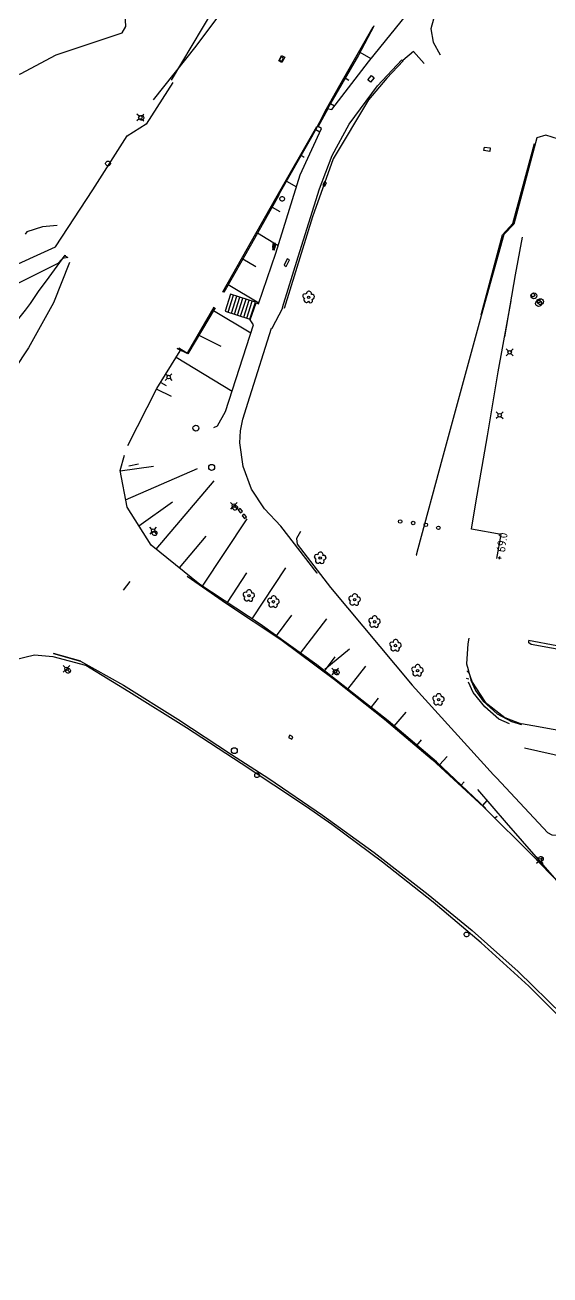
# Model space of a CAD drawing. Header units: metres. Extents: x 152530 to 152967, y 6408371 to 6408801.
# Drawn here: x 152705.6 to 152794, y 6408370.9 to 6408581.5 of the extents above; entities that cross this region are included whole.
import ezdxf
from ezdxf.enums import TextEntityAlignment as Align

# ---------------------------------------------------------------- set-up
doc = ezdxf.new("R2010")
doc.units = ezdxf.units.M
for name, color, linetype in [('M-BEF-BELYSNINGSSTOLPE', 4, 'Continuous'), ('M-BEF-BRUNNAR-VA', 4, 'Continuous'), ('M-BEF-MUR', 4, 'Continuous'), ('M-BEF-NIVÅ', 4, 'Continuous'), ('M-BEF-NIVÅKURVA-PRIMÄR-1.0M', 12, 'Continuous'), ('M-BEF-OPTO-INFO', 4, 'Continuous'), ('M-BEF-STAKET', 4, 'STAKET'), ('M-BEF-VÄGKANTSTÖD', 1, 'Continuous'), ('OLD-M-BEF-BELYSNINGSSTOLPE', 7, 'Continuous'), ('OLD-M-BEF-BRUNNAR-INMÄTT', 7, 'Continuous'), ('OLD-M-BEF-BRUNNAR-VA', 7, 'Continuous'), ('OLD-M-BEF-BÄCK', 7, 'Continuous'), ('OLD-M-BEF-ELSKÅP', 7, 'Continuous'), ('OLD-M-BEF-MARKLINJE', 7, 'Continuous'), ('OLD-M-BEF-MUR', 7, 'Continuous'), ('OLD-M-BEF-SLÄNT', 7, 'Continuous'), ('OLD-M-BEF-STAKET', 7, 'Continuous'), ('OLD-M-BEF-TELESKÅP', 7, 'Continuous'), ('OLD-M-BEF-TRAPPA', 7, 'Continuous'), ('OLD-M-BEF-TRÄD', 7, 'Continuous'), ('OLD-M-BEF-VÄGKANT', 7, 'Continuous'), ('OLD-M-BEF-VÄGMARKERING', 7, 'Continuous'), ('OLD-M-BEF-VÄGRÄCKE', 7, 'Continuous')]:
    doc.layers.add(name, color=color, linetype=linetype)
doc.styles.add('ISO', font='iso8', dxfattribs={"height": 2.5})
doc.linetypes.add('STAKET', pattern='A,7,[134,morastr.shx,S=0.8,R=0,X=0,Y=0],0.6,[134,morastr.shx,S=0.8,R=0,X=0,Y=0],1', length=8.6)

# ---------------------------------------------------------------- blocks, each defined once
blk = doc.blocks.new('PRI_T_BRUNN')
blk.add_circle((0, 0), 0.3)
blk = doc.blocks.new('PRI_NIVÅ_HÖJDPUNKT_ISM')
for p, q in [((-0.25, 0), (0.25, 0)), ((0, 0.25), (0, -0.25))]:
    blk.add_line(p, q)
blk = doc.blocks.new('PRI_L_BELYS')
for points in [[(-0.21, 0.21, 0), (-0.57, 0.57, 0)], [(0.21, 0.21, 0), (0.57, 0.57, 0)], [(-0.21, -0.21, 0), (-0.57, -0.57, 0)], [(0.21, -0.21, 0), (0.57, -0.57, 0)]]:
    blk.add_polyline3d(points)
blk.add_circle((0, 0), 0.3)
blk = doc.blocks.new('BRUNN')
at = {"linetype": 'Continuous'}
blk.add_circle((0, 0), 0.5, dxfattribs=at)
blk = doc.blocks.new('PRI_T_SKÅP')
blk.add_lwpolyline([(-0.6, -0.2), (0.6, -0.2), (0.6, 0.2), (-0.6, 0.2)], close=True)
blk = doc.blocks.new('PRI_T_RÄNNSTEN')
blk.add_lwpolyline([(-0.5, 0.3), (0.5, 0.3), (0.5, -0.3), (-0.5, -0.3)], close=True)
blk = doc.blocks.new('PRI_M_LÖVTRÄD')
blk.add_circle((0, 0), 0.2)
for centre, radius, start, end in [((-0.601762, 0.206006), 0.384732, 57.341651, 261.23001), ((0.047722, 0.56156), 0.443002, 345.022908, 184.096476), ((0.585988, 0.07036), 0.392534, 269.444378, 106.321877), ((-0.395828, -0.476108), 0.401424, 131.233971, 330.911027), ((0.306072, -0.564084), 0.367104, 196.976003, 41.224955)]:
    blk.add_arc(centre, radius, start, end)
blk = doc.blocks.new('REKTANGEL')
for p, q in [((-0.5, 0.35), (-0.5, -0.35)), ((0.5, 0.35), (-0.5, 0.35)), ((0.5, -0.35), (0.5, 0.35)), ((-0.5, -0.35), (0.5, -0.35))]:
    blk.add_line(p, q)
blk = doc.blocks.new('LÖVTRÄD')
blk.add_circle((0, 0), 0.2)
for centre, radius, start, end in [((-0.601762, 0.206006), 0.384732, 57.341651, 261.23001), ((0.047722, 0.56156), 0.443002, 345.022908, 184.096476), ((0.585988, 0.07036), 0.392534, 269.444378, 106.321877), ((-0.395828, -0.476108), 0.401424, 131.233971, 330.911027), ((0.306072, -0.564084), 0.367104, 196.976003, 41.224955)]:
    blk.add_arc(centre, radius, start, end)

msp = doc.modelspace()

# ---------------------------------------------------------------- linework, layer by layer
at = {"layer": 'M-BEF-MUR'}
for points in [[(152780.05, 6408472.62), (152780.23, 6408472.68), (152780.87, 6408470.79), (152783.09, 6408467.37), (152786.41, 6408464.81), (152789.16, 6408463.74), (152789.1, 6408463.65), (152788.91, 6408463.84)], [(152780.35, 6408472.32), (152780.05, 6408472.62)]]:
    msp.add_lwpolyline(points, dxfattribs=at)
at = {"layer": 'M-BEF-NIVÅKURVA-PRIMÄR-1.0M', "lineweight": -3}
for points in [[(152627.18, 6408574.4), (152629.04, 6408575.58), (152632.95, 6408575.06), (152636.93, 6408575.07), (152643.69, 6408575.64), (152649.16, 6408577.48), (152652.56, 6408578.11), (152664.24, 6408578.12), (152666.38, 6408577.6), (152669.85, 6408575.73), (152677.32, 6408566.87), (152680.49, 6408564.64), (152681.8, 6408564.58), (152683.91, 6408565.13), (152694.53, 6408570.45), (152704.79, 6408573.26), (152710.83, 6408576.42), (152721.95, 6408580.15), (152722.54, 6408581.21), (152722.42, 6408583.3)], [(152710.97, 6408547.68), (152708.5, 6408547.47), (152705.9, 6408546.62), (152705.6, 6408546.22)], [(152780.35, 6408471.29), (152780.31, 6408471.29), (152779.97, 6408471.38)]]:
    msp.add_lwpolyline(points, dxfattribs=at)
at = {"layer": 'M-BEF-OPTO-INFO'}
for p, q in [((152724.77, 6408565.9), (152724.82, 6408566.02)), ((152724.77, 6408565.77), (152724.77, 6408565.9)), ((152724.81, 6408565.65), (152724.77, 6408565.77)), ((152724.89, 6408565.55), (152724.81, 6408565.65)), ((152724.82, 6408566.02), (152724.89, 6408566.12)), ((152724.89, 6408566.12), (152724.99, 6408566.19)), ((152724.99, 6408565.48), (152724.89, 6408565.55)), ((152724.99, 6408566.19), (152725.11, 6408566.23)), ((152725.11, 6408565.44), (152724.99, 6408565.48)), ((152725.11, 6408566.23), (152725.23, 6408566.23)), ((152725.23, 6408565.44), (152725.11, 6408565.44)), ((152725.23, 6408566.23), (152725.35, 6408566.19)), ((152725.35, 6408565.48), (152725.23, 6408565.44)), ((152725.35, 6408566.19), (152725.45, 6408566.12)), ((152725.45, 6408565.55), (152725.35, 6408565.48)), ((152725.45, 6408566.12), (152725.53, 6408566.02)), ((152725.53, 6408565.65), (152725.45, 6408565.55)), ((152725.53, 6408566.02), (152725.57, 6408565.9)), ((152725.57, 6408565.77), (152725.53, 6408565.65)), ((152725.57, 6408565.9), (152725.57, 6408565.77)), ((152719.15, 6408558.21), (152719.2, 6408558.33)), ((152719.15, 6408558.09), (152719.15, 6408558.21)), ((152719.19, 6408557.97), (152719.15, 6408558.09)), ((152719.27, 6408557.87), (152719.19, 6408557.97)), ((152719.2, 6408558.33), (152719.27, 6408558.43)), ((152719.27, 6408558.43), (152719.37, 6408558.51)), ((152719.37, 6408557.79), (152719.27, 6408557.87)), ((152719.37, 6408558.51), (152719.49, 6408558.55)), ((152719.49, 6408557.75), (152719.37, 6408557.79)), ((152719.49, 6408558.55), (152719.61, 6408558.55)), ((152719.61, 6408557.75), (152719.49, 6408557.75)), ((152719.61, 6408558.55), (152719.73, 6408558.51)), ((152719.73, 6408557.79), (152719.61, 6408557.75)), ((152719.73, 6408558.51), (152719.83, 6408558.43)), ((152719.83, 6408557.87), (152719.73, 6408557.79)), ((152719.83, 6408558.43), (152719.91, 6408558.33)), ((152719.91, 6408557.97), (152719.83, 6408557.87)), ((152719.91, 6408558.33), (152719.95, 6408558.21)), ((152719.95, 6408558.09), (152719.91, 6408557.97)), ((152719.95, 6408558.21), (152719.95, 6408558.09)), ((152748.6, 6408552.48), (152748.71, 6408552.55)), ((152748.71, 6408552.55), (152748.83, 6408552.59)), ((152748.83, 6408552.59), (152748.95, 6408552.59)), ((152748.95, 6408552.59), (152749.07, 6408552.55)), ((152748.49, 6408552.26), (152748.53, 6408552.38)), ((152748.49, 6408552.14), (152748.49, 6408552.26)), ((152748.53, 6408552.01), (152748.49, 6408552.14)), ((152748.53, 6408552.38), (152748.6, 6408552.48)), ((152748.6, 6408551.91), (152748.53, 6408552.01)), ((152748.7, 6408551.84), (152748.6, 6408551.91)), ((152748.82, 6408551.8), (152748.7, 6408551.84)), ((152748.95, 6408551.8), (152748.82, 6408551.8)), ((152749.07, 6408551.84), (152748.95, 6408551.8)), ((152749.07, 6408552.55), (152749.17, 6408552.48)), ((152749.17, 6408551.91), (152749.07, 6408551.84)), ((152749.17, 6408552.48), (152749.24, 6408552.38)), ((152749.24, 6408552.01), (152749.17, 6408551.91)), ((152749.24, 6408552.38), (152749.28, 6408552.26)), ((152749.28, 6408552.13), (152749.24, 6408552.01)), ((152749.28, 6408552.26), (152749.28, 6408552.13)), ((152740.58, 6408500.24), (152740.63, 6408500.36)), ((152740.58, 6408500.12), (152740.58, 6408500.24)), ((152740.6, 6408499.99), (152740.58, 6408500.12)), ((152740.67, 6408499.89), (152740.6, 6408499.99)), ((152740.63, 6408500.36), (152740.71, 6408500.45)), ((152740.71, 6408500.45), (152740.82, 6408500.52)), ((152740.82, 6408500.52), (152740.94, 6408500.54)), ((152740.94, 6408500.54), (152741.07, 6408500.53)), ((152741.07, 6408500.53), (152741.19, 6408500.49)), ((152741.19, 6408500.49), (152741.28, 6408500.4)), ((152741.31, 6408499.93), (152741.23, 6408499.84)), ((152741.28, 6408500.4), (152741.35, 6408500.29)), ((152741.36, 6408500.05), (152741.31, 6408499.93)), ((152741.35, 6408500.29), (152741.37, 6408500.17)), ((152741.37, 6408500.17), (152741.36, 6408500.05)), ((152740.76, 6408499.8), (152740.67, 6408499.89)), ((152740.88, 6408499.76), (152740.76, 6408499.8)), ((152741, 6408499.75), (152740.88, 6408499.76)), ((152741.12, 6408499.77), (152741, 6408499.75)), ((152741.23, 6408499.84), (152741.12, 6408499.77)), ((152727, 6408495.83), (152727.01, 6408495.95)), ((152727.03, 6408495.71), (152727, 6408495.83)), ((152727.01, 6408495.95), (152727.06, 6408496.07)), ((152727.1, 6408495.6), (152727.03, 6408495.71)), ((152727.06, 6408496.07), (152727.14, 6408496.16)), ((152727.14, 6408496.16), (152727.25, 6408496.23)), ((152727.25, 6408496.23), (152727.37, 6408496.26)), ((152727.37, 6408496.26), (152727.5, 6408496.25)), ((152727.5, 6408496.25), (152727.61, 6408496.2)), ((152727.61, 6408496.2), (152727.71, 6408496.12)), ((152727.71, 6408496.12), (152727.77, 6408496.01)), ((152727.79, 6408495.76), (152727.74, 6408495.65)), ((152727.77, 6408496.01), (152727.8, 6408495.89)), ((152727.8, 6408495.89), (152727.79, 6408495.76)), ((152727.19, 6408495.52), (152727.1, 6408495.6)), ((152727.31, 6408495.47), (152727.19, 6408495.52)), ((152727.43, 6408495.46), (152727.31, 6408495.47)), ((152727.55, 6408495.49), (152727.43, 6408495.46)), ((152727.66, 6408495.55), (152727.55, 6408495.49)), ((152727.74, 6408495.65), (152727.66, 6408495.55)), ((152712.43, 6408472.75), (152712.47, 6408472.87)), ((152712.43, 6408472.62), (152712.43, 6408472.75)), ((152712.47, 6408472.5), (152712.43, 6408472.62)), ((152712.47, 6408472.87), (152712.54, 6408472.97)), ((152712.54, 6408472.97), (152712.64, 6408473.04)), ((152712.64, 6408473.04), (152712.76, 6408473.08)), ((152712.76, 6408473.08), (152712.89, 6408473.08)), ((152712.89, 6408473.08), (152713.01, 6408473.04)), ((152713.01, 6408473.04), (152713.11, 6408472.97)), ((152713.11, 6408472.97), (152713.18, 6408472.87)), ((152713.18, 6408472.87), (152713.22, 6408472.75)), ((152713.22, 6408472.62), (152713.18, 6408472.5)), ((152713.22, 6408472.75), (152713.22, 6408472.62)), ((152757.69, 6408472.47), (152757.73, 6408472.59)), ((152757.73, 6408472.59), (152757.8, 6408472.69)), ((152757.8, 6408472.69), (152757.9, 6408472.76)), ((152757.9, 6408472.76), (152758.02, 6408472.8)), ((152758.02, 6408472.8), (152758.15, 6408472.8)), ((152758.15, 6408472.8), (152758.27, 6408472.76)), ((152758.27, 6408472.76), (152758.37, 6408472.69)), ((152758.37, 6408472.69), (152758.44, 6408472.59)), ((152758.44, 6408472.59), (152758.48, 6408472.47)), ((152712.54, 6408472.4), (152712.47, 6408472.5)), ((152712.64, 6408472.33), (152712.54, 6408472.4)), ((152712.76, 6408472.29), (152712.64, 6408472.33)), ((152712.89, 6408472.29), (152712.76, 6408472.29)), ((152713.01, 6408472.33), (152712.89, 6408472.29)), ((152713.11, 6408472.4), (152713.01, 6408472.33)), ((152713.18, 6408472.5), (152713.11, 6408472.4)), ((152757.69, 6408472.34), (152757.69, 6408472.47)), ((152757.73, 6408472.22), (152757.69, 6408472.34)), ((152757.8, 6408472.12), (152757.73, 6408472.22)), ((152757.9, 6408472.05), (152757.8, 6408472.12)), ((152758.02, 6408472.01), (152757.9, 6408472.05)), ((152758.14, 6408472.01), (152758.02, 6408472.01)), ((152758.26, 6408472.05), (152758.14, 6408472.01)), ((152758.37, 6408472.12), (152758.26, 6408472.05)), ((152758.44, 6408472.22), (152758.37, 6408472.12)), ((152758.48, 6408472.34), (152758.44, 6408472.22)), ((152758.48, 6408472.47), (152758.48, 6408472.34)), ((152744.26, 6408455.11), (152744.29, 6408455.24)), ((152744.27, 6408454.99), (152744.26, 6408455.11)), ((152744.31, 6408454.88), (152744.27, 6408454.99)), ((152744.29, 6408455.24), (152744.35, 6408455.34)), ((152744.39, 6408454.78), (152744.31, 6408454.88)), ((152744.35, 6408455.34), (152744.45, 6408455.42)), ((152744.5, 6408454.71), (152744.39, 6408454.78)), ((152744.45, 6408455.42), (152744.57, 6408455.47)), ((152744.62, 6408454.68), (152744.5, 6408454.71)), ((152744.57, 6408455.47), (152744.69, 6408455.48)), ((152744.74, 6408454.69), (152744.62, 6408454.68)), ((152744.69, 6408455.48), (152744.81, 6408455.45)), ((152744.86, 6408454.74), (152744.74, 6408454.69)), ((152744.81, 6408455.45), (152744.92, 6408455.38)), ((152744.96, 6408454.82), (152744.86, 6408454.74)), ((152744.92, 6408455.38), (152745, 6408455.28)), ((152745.02, 6408454.92), (152744.96, 6408454.82)), ((152745, 6408455.28), (152745.05, 6408455.17)), ((152745.05, 6408455.04), (152745.02, 6408454.92)), ((152745.05, 6408455.17), (152745.05, 6408455.04)), ((152792.08, 6408441.04), (152792.12, 6408441.16)), ((152792.08, 6408440.92), (152792.08, 6408441.04)), ((152792.12, 6408441.16), (152792.19, 6408441.27)), ((152792.19, 6408441.27), (152792.3, 6408441.34)), ((152792.3, 6408441.34), (152792.42, 6408441.38)), ((152792.42, 6408441.38), (152792.54, 6408441.38)), ((152792.54, 6408441.38), (152792.66, 6408441.34)), ((152792.66, 6408441.34), (152792.76, 6408441.26)), ((152792.76, 6408441.26), (152792.83, 6408441.16)), ((152792.83, 6408441.16), (152792.87, 6408441.04)), ((152792.87, 6408441.04), (152792.87, 6408440.92)), ((152792.12, 6408440.8), (152792.08, 6408440.92)), ((152792.19, 6408440.7), (152792.12, 6408440.8)), ((152792.29, 6408440.63), (152792.19, 6408440.7)), ((152792.41, 6408440.59), (152792.29, 6408440.63)), ((152792.54, 6408440.58), (152792.41, 6408440.59)), ((152792.66, 6408440.62), (152792.54, 6408440.58)), ((152792.76, 6408440.7), (152792.66, 6408440.62)), ((152792.83, 6408440.8), (152792.76, 6408440.7)), ((152792.87, 6408440.92), (152792.83, 6408440.8)), ((152779.56, 6408428.34), (152779.6, 6408428.46)), ((152779.56, 6408428.21), (152779.56, 6408428.34)), ((152779.6, 6408428.46), (152779.68, 6408428.56)), ((152779.68, 6408428.56), (152779.78, 6408428.63)), ((152779.78, 6408428.63), (152779.9, 6408428.67)), ((152779.9, 6408428.67), (152780.02, 6408428.67)), ((152780.02, 6408428.67), (152780.14, 6408428.63)), ((152780.14, 6408428.63), (152780.24, 6408428.56)), ((152780.24, 6408428.56), (152780.32, 6408428.46)), ((152780.32, 6408428.46), (152780.36, 6408428.34)), ((152780.36, 6408428.34), (152780.36, 6408428.21)), ((152779.6, 6408428.09), (152779.56, 6408428.21)), ((152779.68, 6408427.99), (152779.6, 6408428.09)), ((152779.78, 6408427.92), (152779.68, 6408427.99)), ((152779.9, 6408427.88), (152779.78, 6408427.92)), ((152780.02, 6408427.88), (152779.9, 6408427.88)), ((152780.14, 6408427.92), (152780.02, 6408427.88)), ((152780.24, 6408427.99), (152780.14, 6408427.92)), ((152780.32, 6408428.09), (152780.24, 6408427.99)), ((152780.36, 6408428.21), (152780.32, 6408428.09))]:
    msp.add_line(p, q, dxfattribs=at)
at = {"layer": 'M-BEF-STAKET', "ltscale": 0.5, "flags": 128}
msp.add_lwpolyline([(152787.19, 6408463.76), (152785.4, 6408464.55), (152783.03, 6408466.59), (152781.07, 6408469.03), (152780.28, 6408470.79)], dxfattribs=at)
at = {"layer": 'M-BEF-VÄGKANTSTÖD'}
for points in [[(152786.39, 6408528.95), (152788.19, 6408539.36), (152789.4, 6408545.71)], [(152786.39, 6408528.95), (152788.19, 6408539.36), (152789.4, 6408545.71)], [(152780.79, 6408496.56), (152781.51, 6408500.99), (152783.48, 6408512.29), (152785.3, 6408523.04), (152787.49, 6408535.03)], [(152790.38, 6408477.84), (152795.15, 6408476.97), (152797.27, 6408489.49), (152799.24, 6408500.86), (152801.01, 6408510.6), (152802.1, 6408510.36), (152800.17, 6408499.3), (152798.37, 6408489.04), (152796.28, 6408476.85), (152801.2, 6408475.76), (152800.99, 6408475.43), (152800.52, 6408475.39), (152790.85, 6408477.09), (152790.42, 6408477.38), (152790.42, 6408477.71)], [(152789.18, 6408463.82), (152792.05, 6408463.31)], [(152792.05, 6408463.31), (152794.21, 6408462.92), (152803.73, 6408461.28)]]:
    msp.add_lwpolyline(points, dxfattribs=at)
for points in [[(152785.07, 6408491.62, 69.01), (152785.8, 6408495.62, 69.07), (152780.79, 6408496.56, 69.24)], [(152780.35, 6408478.2, 69.09), (152780.16, 6408477.25, 69.11), (152779.97, 6408473.88, 69.13), (152780.22, 6408472.91, 69.14), (152780.67, 6408471.11, 69.16), (152781.47, 6408469.36, 69.17), (152782.76, 6408467.56, 69.16), (152785.12, 6408465.44, 69.16), (152787.51, 6408464.16, 69.17), (152789.22, 6408463.66, 69.14)]]:
    msp.add_polyline3d(points, dxfattribs=at)
at = {"layer": 'OLD-M-BEF-BÄCK', "lineweight": -3}
msp.add_polyline3d([(152727.24, 6408568.87, 72.55), (152734.43, 6408577.88, 72.36), (152743.05, 6408589.52, 72.13), (152749.17, 6408598.71, 71.71)], dxfattribs=at)
at = {"layer": 'OLD-M-BEF-ELSKÅP'}
for points in [[(152747.52, 6408543.62), (152747.77, 6408544.67), (152747.56, 6408544.72), (152747.31, 6408543.67)], [(152747.76, 6408544.63), (152747.66, 6408543.96), (152747.31, 6408544.01), (152747.4, 6408544.68)], [(152747.66, 6408543.96), (152747.31, 6408544.01), (152747.26, 6408543.67), (152747.61, 6408543.62)]]:
    msp.add_lwpolyline(points, close=True, dxfattribs=at)
at = {"layer": 'OLD-M-BEF-MARKLINJE', "lineweight": -3}
for points, elevation in [([(152699.56, 6408472.33), (152703.71, 6408474.52), (152707.18, 6408475.38), (152710.27, 6408475.09)], 72.95), ([(152790.94, 6408441.7), (152783.15, 6408449.42)], 73.07), ([(152844.73, 6408382.27), (152834.77, 6408394.26), (152822.87, 6408407.77), (152812.88, 6408418.52), (152801.63, 6408430.8), (152794.08, 6408438.42), (152790.94, 6408441.7)], 72.17)]:
    msp.add_lwpolyline(points, dxfattribs=dict(at, elevation=elevation))
at = {"layer": 'OLD-M-BEF-MUR'}
for points in [[(152764.45, 6408581.23), (152764.36, 6408581.29), (152761.73, 6408576.4), (152756.54, 6408567.38), (152756.58, 6408567.36), (152754.91, 6408564.26), (152754.78, 6408564.29), (152753.83, 6408562.59), (152748.41, 6408553.02), (152748.32, 6408552.8), (152743.71, 6408544.63), (152739.04, 6408536.41)], [(152769.26, 6408575.43), (152769.18, 6408575.49), (152769.26, 6408575.43), (152766.53, 6408572.53), (152763.45, 6408568.86), (152757.47, 6408558.91), (152754, 6408549.15), (152749.21, 6408533.73)], [(152791.86, 6408562.48), (152791.8, 6408562.46), (152787.89, 6408547.93), (152786.24, 6408546.19), (152782.41, 6408532.49), (152775.87, 6408508.41), (152771.73, 6408493.23), (152771.46, 6408492.18), (152771.52, 6408492.14)], [(152737.61, 6408533.84), (152733, 6408526.05), (152731.25, 6408526.94), (152731.33, 6408527.06)]]:
    msp.add_lwpolyline(points, dxfattribs=at)
at = {"layer": 'OLD-M-BEF-SLÄNT', "lineweight": -3}
for points, elevation in [([(152762, 6408576.9), (152763.85, 6408575.82)], 72.54), ([(152759.52, 6408572.56), (152760.14, 6408572.19)], 72.52), ([(152757.03, 6408568.23), (152757.7, 6408567.83)], 72.5), ([(152754.55, 6408563.88), (152755.23, 6408563.48)], 72.49), ([(152752.09, 6408559.53), (152752.62, 6408559.22)], 72.48), ([(152749.63, 6408555.18), (152751.3, 6408554.2)], 72.47), ([(152747.19, 6408550.8), (152748.48, 6408550.03)], 72.48), ([(152744.73, 6408546.44), (152748.24, 6408544.35)], 72.5), ([(152742.27, 6408542.09), (152744.44, 6408540.79)], 72.53), ([(152739.8, 6408537.74), (152744.97, 6408534.65)], 72.56), ([(152737.34, 6408533.38), (152743.63, 6408529.63)], 72.59), ([(152734.86, 6408529.2), (152738.58, 6408527.35)], 72.67), ([(152731.01, 6408525.54), (152740.45, 6408519.81)], 73.11), ([(152728.46, 6408521.24), (152729.34, 6408520.76)], 73.2), ([(152721.6, 6408506.36), (152727.2, 6408507.18)], 73.35), ([(152722.52, 6408501.5), (152734.65, 6408506.74)], 73.43), ([(152727.69, 6408493.15), (152737.44, 6408504.69)], 73.58), ([(152724.76, 6408497.11), (152730.43, 6408501.13)], 73.49), ([(152735.49, 6408486.93), (152743, 6408498.29)], 73.42), ([(152731.58, 6408490.01), (152736.1, 6408495.38)], 73.49), ([(152743.84, 6408481.43), (152749.51, 6408490.05)], 73.39), ([(152739.67, 6408484.18), (152742.96, 6408489.17)], 73.26), ([(152747.94, 6408478.56), (152750.52, 6408482.06)], 73.31), ([(152751.99, 6408475.63), (152756.39, 6408481.46)], 73.23), ([(152756, 6408472.64), (152757.8, 6408475.04)], 73.26), ([(152759.94, 6408469.56), (152763, 6408473.48)], 73.29), ([(152763.88, 6408466.48), (152765.11, 6408468.07)], 73.3), ([(152767.78, 6408463.35), (152769.79, 6408465.73)], 73.27), ([(152771.6, 6408460.12), (152772.39, 6408461.06)], 73.22), ([(152775.4, 6408456.85), (152776.69, 6408458.24)], 73.16), ([(152779.03, 6408453.43), (152779.57, 6408454)], 73.11), ([(152782.67, 6408450), (152783.45, 6408450.83)], 73.04), ([(152785.11, 6408448.15), (152784.73, 6408447.85)], 72.98)]:
    msp.add_lwpolyline(points, dxfattribs=dict(at, elevation=elevation))
at = {"layer": 'OLD-M-BEF-SLÄNT'}
msp.add_lwpolyline([(152803.01, 6408457.33), (152796.94, 6408458.03), (152789.74, 6408459.66)], dxfattribs=at)
at = {"layer": 'OLD-M-BEF-STAKET', "ltscale": 0.5, "flags": 128}
for points in [[(152738.98, 6408536.46), (152738.92, 6408536.5), (152747.82, 6408552.29), (152754.71, 6408564.37), (152754.82, 6408564.37), (152756.37, 6408567.36), (152758.36, 6408570.92), (152764.21, 6408581.16)], [(152754.8, 6408489.16), (152754.78, 6408489.1), (152748.67, 6408497.06), (152745.89, 6408499.98), (152743.73, 6408503.29), (152742.3, 6408507.07), (152741.78, 6408511.11), (152741.89, 6408513.08), (152742.26, 6408515.09), (152743.43, 6408518.84), (152747.1, 6408530.4), (152747.2, 6408530.42), (152749.03, 6408533.8), (152748.97, 6408533.88), (152751.6, 6408542.44), (152755.16, 6408553.89), (152757.33, 6408559.48), (152760.17, 6408564.76), (152764.97, 6408571.24), (152769.04, 6408575.63)], [(152782.44, 6408532.67), (152782.39, 6408532.67), (152786.02, 6408546.13), (152787.77, 6408548.01), (152791.42, 6408561.49), (152791.57, 6408561.47)], [(152731.49, 6408527.1), (152732.95, 6408526.21), (152737.42, 6408533.92), (152737.45, 6408533.94)]]:
    msp.add_lwpolyline(points, dxfattribs=at)
at = {"layer": 'OLD-M-BEF-TELESKÅP'}
msp.add_lwpolyline([(152764.41, 6408572.55), (152763.78, 6408571.82), (152763.31, 6408572.22), (152763.94, 6408572.96)], close=True, dxfattribs=at)
at = {"layer": 'OLD-M-BEF-TRAPPA'}
for p, q in [((152739.81, 6408533.11), (152740.72, 6408535.97)), ((152740.33, 6408532.94), (152741.24, 6408535.81)), ((152740.85, 6408532.78), (152741.77, 6408535.64)), ((152741.37, 6408532.61), (152742.29, 6408535.47)), ((152741.89, 6408532.44), (152742.81, 6408535.3)), ((152742.42, 6408532.27), (152743.33, 6408535.14)), ((152742.94, 6408532.1), (152743.86, 6408534.97))]:
    msp.add_line(p, q, dxfattribs=at)
at = {"layer": 'OLD-M-BEF-TRAPPA', "flags": 128}
msp.add_lwpolyline([(152740.2, 6408536.14), (152739.28, 6408533.28), (152743.46, 6408531.93), (152744.38, 6408534.8)], close=True, dxfattribs=at)
at = {"layer": 'OLD-M-BEF-VÄGKANT'}
for points in [[(152730.24, 6408572.17), (152737.23, 6408583.86), (152742.01, 6408589.78), (152750.88, 6408600.52), (152756.89, 6408610.3), (152765.03, 6408621.46), (152770.14, 6408628.12), (152774.68, 6408636.06), (152779.83, 6408643.41), (152784.48, 6408652.54), (152787.86, 6408659.14), (152791.52, 6408666.45)], [(152730.24, 6408572.17), (152737.23, 6408583.86), (152742.01, 6408589.78), (152750.88, 6408600.52), (152756.89, 6408610.3), (152765.03, 6408621.46), (152770.14, 6408628.12), (152774.68, 6408636.06), (152779.83, 6408643.41), (152784.48, 6408652.54), (152787.86, 6408659.14), (152791.52, 6408666.45)], [(152744.06, 6408530.96), (152743.48, 6408531.82), (152744.49, 6408534.66), (152744.92, 6408534.52), (152747.83, 6408543.05), (152751.93, 6408556.21), (152755.49, 6408564.05), (152754.82, 6408564.45), (152756.48, 6408567.42), (152757.25, 6408567.25), (152763.42, 6408575.29), (152770.86, 6408584.4), (152775.87, 6408589.58)], [(152780.43, 6408588.78), (152780.43, 6408588.79), (152774.36, 6408582.43), (152773.95, 6408580.83), (152774.31, 6408578.6), (152775.52, 6408576.44)], [(152772.8, 6408575), (152771.02, 6408577.01), (152769.23, 6408575.51)], [(152730.49, 6408571.8), (152725.97, 6408564.76)], [(152730.49, 6408571.8), (152725.97, 6408564.76)], [(152701.97, 6408540.12), (152710.72, 6408544.1), (152716.98, 6408553.73), (152722.76, 6408562.8), (152725.98, 6408564.8)], [(152811.06, 6408556.67), (152809.71, 6408557.52), (152799.72, 6408560.4), (152795.45, 6408562.26), (152793.33, 6408562.93), (152791.81, 6408562.44)], [(152703.4, 6408537.48), (152711.13, 6408541.34), (152712.3, 6408542.58), (152712.76, 6408542.32), (152711.88, 6408542.14)], [(152737.4, 6408513.65), (152737.98, 6408513.94), (152737.99, 6408513.95), (152739.33, 6408516.36), (152744.06, 6408530.96)], [(152727.78, 6408520.14), (152730.21, 6408518.95)], [(152723.04, 6408507.21), (152724.67, 6408507.56)], [(152752, 6408496.16), (152751.32, 6408494.96), (152751.41, 6408494.04), (152757.02, 6408486.73), (152770.78, 6408470.25), (152784.48, 6408455.17)], [(152722.18, 6408486.26), (152723.31, 6408487.74)], [(152732.91, 6408488.6), (152739.49, 6408484.04), (152748.67, 6408477.94), (152757.69, 6408471.21), (152766.13, 6408464.56), (152766.14, 6408464.56), (152774.18, 6408457.74)], [(152714.96, 6408474.31), (152710.35, 6408475.6), (152714.92, 6408474.33), (152722.17, 6408470.26), (152731.31, 6408464.51), (152740.38, 6408458.58), (152746.67, 6408454.51), (152755.69, 6408448.37), (152764.4, 6408442.08), (152773.46, 6408435), (152780.91, 6408428.92), (152788.67, 6408422.05), (152796.13, 6408414.74), (152803.34, 6408407.32), (152810.17, 6408399.95), (152816.98, 6408392.26), (152823.54, 6408384.68), (152828.85, 6408378.16), (152834.59, 6408370.9), (152835.8, 6408376.23), (152836.78, 6408380.67)], [(152760.23, 6408476.34), (152756.09, 6408472.89)]]:
    msp.add_lwpolyline(points, dxfattribs=at)
at = {"layer": 'OLD-M-BEF-VÄGKANT', "lineweight": -3}
for points in [[(152783.15, 6408449.42), (152782.82, 6408449.74), (152774.18, 6408457.74)], [(152837.45, 6408441.29), (152833.93, 6408441.63), (152831.1, 6408441.9), (152829.34, 6408442.08), (152823.25, 6408442.72), (152815.76, 6408443.5), (152812.14, 6408443.87), (152809.17, 6408444.27), (152806.27, 6408444.65), (152804.21, 6408445.04), (152803.49, 6408445.18), (152799, 6408445.2), (152795.78, 6408444.96), (152794.39, 6408444.99), (152793.65, 6408445.38), (152784.97, 6408454.64), (152784.49, 6408455.17)], [(152795.14, 6408437.36), (152786.68, 6408447.06), (152781.86, 6408452.68)]]:
    msp.add_lwpolyline(points, dxfattribs=at)
at = {"layer": 'OLD-M-BEF-VÄGMARKERING'}
msp.add_lwpolyline([(152713.04, 6408541.49), (152710.35, 6408534.69), (152706.15, 6408527.09), (152701.42, 6408519.98), (152695.74, 6408513.02), (152688.83, 6408506.09)], dxfattribs=at)
at = {"layer": 'OLD-M-BEF-VÄGRÄCKE', "flags": 128}
for points in [[(152696.23, 6408522.18), (152698.83, 6408524.91), (152705.66, 6408533.41), (152706.48, 6408534.53), (152707.86, 6408536.57), (152709.66, 6408538.98), (152712.33, 6408542.69), (152712.33, 6408542.62)], [(152783.22, 6408449.48), (152774.88, 6408457.34), (152766.73, 6408464.24), (152754.71, 6408473.66), (152745.2, 6408480.54), (152735, 6408487.24), (152726.82, 6408493.86), (152722.76, 6408500.27), (152721.59, 6408506.44), (152722.31, 6408509)], [(152829.09, 6408376.87), (152821.28, 6408386.42), (152814.7, 6408394.05), (152809.04, 6408400.38), (152797.78, 6408412.18), (152790.47, 6408419.58), (152782.39, 6408426.85), (152774.3, 6408433.7), (152765.79, 6408440.47), (152757.24, 6408446.76), (152752.99, 6408449.78), (152742, 6408457.06), (152732.75, 6408463.05), (152723.08, 6408469.11), (152715.84, 6408473.55), (152710.33, 6408475.05)]]:
    msp.add_lwpolyline(points, dxfattribs=at)
at = {"layer": 'OLD-M-BEF-VÄGRÄCKE', "elevation": 73.09, "flags": 128}
msp.add_lwpolyline([(152722.87, 6408510.64), (152727.79, 6408520.24), (152731.68, 6408526.6), (152731.73, 6408526.69)], dxfattribs=at)

# ---------------------------------------------------------------- block references
at = {"layer": 'M-BEF-BELYSNINGSSTOLPE', "lineweight": -3}
for p in [(152787.22, 6408526.33, 69.64), (152785.53, 6408515.73, 69.55)]:
    msp.add_blockref('PRI_L_BELYS', p, dxfattribs=at)
at = {"layer": 'M-BEF-BRUNNAR-VA'}
for p in [(152791.3, 6408535.85, 68), (152792.09, 6408534.55, 67.98), (152792.41, 6408534.87, 67.97)]:
    msp.add_blockref('BRUNN', p, dxfattribs=at)
at = {"layer": 'M-BEF-BRUNNAR-VA', "lineweight": -3}
for p in [(152791.15, 6408535.98, 69.71), (152792.08, 6408534.96, 69.64)]:
    msp.add_blockref('PRI_T_BRUNN', p, dxfattribs=at)
at = {"layer": 'M-BEF-NIVÅ', "lineweight": -3, "rotation": 82.16100122424345}
msp.add_blockref('PRI_NIVÅ_HÖJDPUNKT_ISM', (152785.54, 6408491.71, 68.96), dxfattribs=at)
at = {"layer": 'OLD-M-BEF-BELYSNINGSSTOLPE', "lineweight": -3}
for p in [(152724.99, 6408565.9, 72.47), (152729.76, 6408522.16, 72.83), (152740.75, 6408500.49, 69.85), (152727.16, 6408496.28, 73.16), (152712.57, 6408473.02, 72.83), (152757.8, 6408472.58, 73.07), (152792.31, 6408440.76, 72.93)]:
    msp.add_blockref('PRI_L_BELYS', p, dxfattribs=at)
at = {"layer": 'OLD-M-BEF-BRUNNAR-INMÄTT'}
for p in [(152734.36, 6408513.56), (152737.01, 6408506.95)]:
    msp.add_blockref('BRUNN', p, dxfattribs=at)
at = {"layer": 'OLD-M-BEF-BRUNNAR-VA', "lineweight": -3}
for p, rotation in [((152748.82, 6408575.74, 72.85), 241.7399053894866), ((152783.42, 6408560.54, 70.08), 171.8909995206421)]:
    msp.add_blockref('PRI_T_RÄNNSTEN', p, dxfattribs=dict(at, rotation=rotation))
at = {"layer": 'OLD-M-BEF-BRUNNAR-VA'}
for p, xscale, yscale, zscale, rotation in [((152748.78, 6408575.72), 0.6000000000000001, 0.6000000000000001, 0.6000000000000001, 60.60713938647014), ((152756.05, 6408554.71), 0.6000000000000002, 0.6000000000000002, 0.6000000000000002, 63.15183824503681), ((152741.85, 6408499.65), 0.6000000000000001, 0.6000000000000001, 0.6000000000000001, 309.0227516332587), ((152742.53, 6408498.7), 0.6000000000000002, 0.6000000000000002, 0.6000000000000002, 308.6447981671003), ((152750.33, 6408461.51), 0.6000000000000001, 0.6000000000000001, 0.6000000000000001, 332.9708186362771)]:
    msp.add_blockref('REKTANGEL', p, dxfattribs=dict(at, xscale=xscale, yscale=yscale, zscale=zscale, rotation=rotation))
at = {"layer": 'OLD-M-BEF-BRUNNAR-VA', "lineweight": -3}
for p in [(152768.76, 6408497.83, 69.43), (152770.95, 6408497.58, 69.45), (152773.1, 6408497.27, 69.47), (152775.2, 6408496.76, 69.43)]:
    msp.add_blockref('PRI_T_BRUNN', p, dxfattribs=at)
at = {"layer": 'OLD-M-BEF-BRUNNAR-VA'}
msp.add_blockref('BRUNN', (152740.83, 6408459.23, 67.34), dxfattribs=at)
at = {"layer": 'OLD-M-BEF-ELSKÅP', "lineweight": -3, "rotation": 243.8009013111596}
msp.add_blockref('PRI_T_SKÅP', (152749.67, 6408541.44, 70.96), dxfattribs=at)
at = {"layer": 'OLD-M-BEF-MARKLINJE', "lineweight": -3}
msp.add_blockref('PRI_M_LÖVTRÄD', (152753.35, 6408535.61, 70.65), dxfattribs=at)
at = {"layer": 'OLD-M-BEF-MARKLINJE', "color": 13, "lineweight": -3}
msp.add_blockref('PRI_M_LÖVTRÄD', (152747.42, 6408484.3, 72.17), dxfattribs=at)
at = {"layer": 'OLD-M-BEF-TRÄD'}
for p in [(152755.29, 6408491.67), (152755.3, 6408491.67), (152743.28, 6408485.32), (152761.09, 6408484.64), (152764.45, 6408480.93), (152767.98, 6408476.94), (152771.69, 6408472.72), (152775.23, 6408467.82)]:
    msp.add_blockref('LÖVTRÄD', p, dxfattribs=at)

# ---------------------------------------------------------------- texts
at = {"layer": 'M-BEF-NIVÅ', "lineweight": -3, "style": 'ISO'}
msp.add_text('69.0', height=1.5, rotation=81.5732, dxfattribs=at).set_placement((152785.69, 6408492.7), align=Align.MIDDLE_LEFT)

doc.saveas('drawing.dxf')
